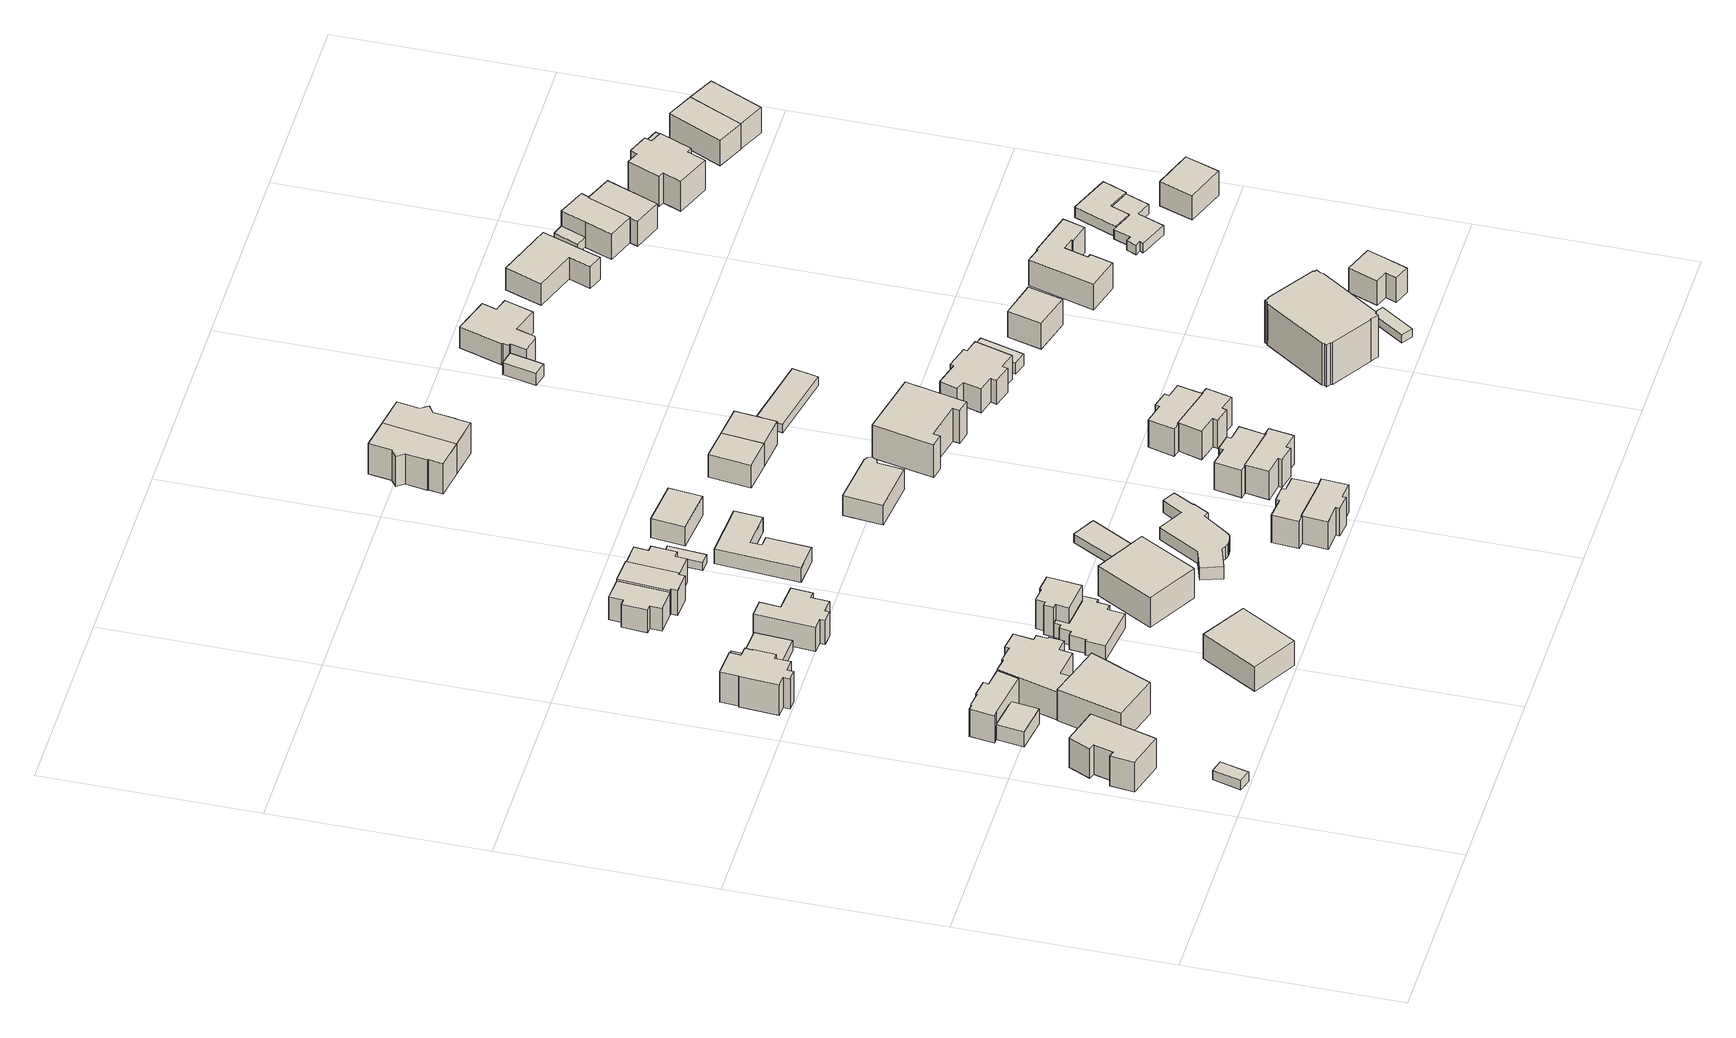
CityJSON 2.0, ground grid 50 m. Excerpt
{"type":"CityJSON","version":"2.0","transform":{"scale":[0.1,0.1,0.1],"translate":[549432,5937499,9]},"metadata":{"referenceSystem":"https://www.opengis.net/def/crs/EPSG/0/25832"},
"CityObjects":{
"building1":{"type":"Building","attributes":{"Gemeindeschluessel":"02200227","Geometrietyp2DReferenz":"3000","BezugspunktDach":"2000","function":"31001_2460","measuredHeight":2.62,"storeysAboveGround":1},"address":[{"country":"Germany","locality":"Hamburg","thoroughfareName":"Wedeler Landstraße","postcode":"22559"}],"geometry":[{"type":"Solid","lod":"1","boundaries":[[[[0,1,2,3]],[[4,5,6,7]],[[2,4,7,3]],[[1,5,4,2]],[[0,6,5,1]],[[3,7,6,0]]]]}]},
"building2":{"type":"Building","attributes":{"Gemeindeschluessel":"02200227","Geometrietyp2DReferenz":"3000","BezugspunktDach":"2000","function":"31001_1010","measuredHeight":10.34,"storeysAboveGround":2},"address":[{"country":"Germany","locality":"Hamburg","thoroughfareNumber":"22a","thoroughfareName":"Adebarweg","postcode":"22559"}],"geometry":[{"type":"Solid","lod":"1","boundaries":[[[[8,9,10,11,12,13,14,15]],[[16,17,18,19,20,21,22,23]],[[14,16,23,15]],[[13,17,16,14]],[[12,18,17,13]],[[11,19,18,12]],[[10,20,19,11]],[[9,21,20,10]],[[8,22,21,9]],[[15,23,22,8]]]]}]},
"building3":{"type":"Building","attributes":{"Gemeindeschluessel":"02200227","Geometrietyp2DReferenz":"3000","BezugspunktDach":"2000","function":"31001_1010","measuredHeight":5.28,"storeysAboveGround":1},"address":[{"country":"Germany","locality":"Hamburg","thoroughfareName":"Wedeler Landstraße","postcode":"22559"}],"geometry":[{"type":"Solid","lod":"1","boundaries":[[[[24,25,26,27]],[[28,29,30,31]],[[26,28,31,27]],[[25,29,28,26]],[[24,30,29,25]],[[27,31,30,24]]]]}]},
"building4":{"type":"Building","attributes":{"Gemeindeschluessel":"02200227","Geometrietyp2DReferenz":"3000","BezugspunktDach":"2000","function":"31001_1010","measuredHeight":7.57,"storeysAboveGround":1},"address":[{"country":"Germany","locality":"Hamburg","thoroughfareNumber":"109","thoroughfareName":"Wedeler Landstraße","postcode":"22559"}],"geometry":[{"type":"Solid","lod":"1","boundaries":[[[[32,33,34,35,36,37,38,39,40,41,42]],[[43,44,45,46,47,48,49,50,51,52,53]],[[41,43,53,42]],[[40,44,43,41]],[[39,45,44,40]],[[38,46,45,39]],[[37,47,46,38]],[[36,48,47,37]],[[35,49,48,36]],[[34,50,49,35]],[[33,51,50,34]],[[32,52,51,33]],[[42,53,52,32]]]]}]},
"building5":{"type":"Building","attributes":{"Gemeindeschluessel":"02200227","Geometrietyp2DReferenz":"3000","BezugspunktDach":"2000","function":"31001_2010","measuredHeight":8.73,"storeysAboveGround":1},"address":[{"country":"Germany","locality":"Hamburg","thoroughfareName":"Wedeler Landstraße","postcode":"22559"}],"geometry":[{"type":"Solid","lod":"1","boundaries":[[[[54,55,56,57,58]],[[59,60,61,62,63]],[[57,59,63,58]],[[56,60,59,57]],[[55,61,60,56]],[[54,62,61,55]],[[58,63,62,54]]]]}]},
"building6":{"type":"Building","attributes":{"Gemeindeschluessel":"02200227","Geometrietyp2DReferenz":"3000","BezugspunktDach":"2000","function":"31001_1010","measuredHeight":12.37,"storeysAboveGround":2},"address":[{"country":"Germany","locality":"Hamburg","thoroughfareNumber":"107","thoroughfareName":"Wedeler Landstraße","postcode":"22559"}],"geometry":[{"type":"Solid","lod":"1","boundaries":[[[[64,65,66,67,68,69,70,71,72,73,74,75,76,77,78,79]],[[80,81,82,83,84,85,86,87,88,89,90,91,92,93,94,95]],[[78,80,95,79]],[[77,81,80,78]],[[76,82,81,77]],[[75,83,82,76]],[[74,84,83,75]],[[73,85,84,74]],[[72,86,85,73]],[[71,87,86,72]],[[70,88,87,71]],[[69,89,88,70]],[[68,90,89,69]],[[67,91,90,68]],[[66,92,91,67]],[[65,93,92,66]],[[64,94,93,65]],[[79,95,94,64]]]]}]},
"building7":{"type":"Building","attributes":{"Gemeindeschluessel":"02200227","Geometrietyp2DReferenz":"3000","BezugspunktDach":"2000","function":"31001_1010","measuredHeight":11.4,"storeysAboveGround":2},"address":[{"country":"Germany","locality":"Hamburg","thoroughfareNumber":"108","thoroughfareName":"Wedeler Landstraße","postcode":"22559"}],"geometry":[{"type":"Solid","lod":"1","boundaries":[[[[96,97,98,99,100,101,102,103,104,105,106,107,108,109,110,111]],[[112,113,114,115,116,117,118,119,120,121,122,123,124,125,126,127]],[[110,112,127,111]],[[109,113,112,110]],[[108,114,113,109]],[[107,115,114,108]],[[106,116,115,107]],[[105,117,116,106]],[[104,118,117,105]],[[103,119,118,104]],[[102,120,119,103]],[[101,121,120,102]],[[100,122,121,101]],[[99,123,122,100]],[[98,124,123,99]],[[97,125,124,98]],[[96,126,125,97]],[[111,127,126,96]]]]}]},
"building8":{"type":"Building","attributes":{"Gemeindeschluessel":"02200227","Geometrietyp2DReferenz":"3000","BezugspunktDach":"2000","function":"31001_1010","measuredHeight":9.37,"storeysAboveGround":1},"address":[{"country":"Germany","locality":"Hamburg","thoroughfareNumber":"103a","thoroughfareName":"Wedeler Landstraße","postcode":"22559"}],"geometry":[{"type":"Solid","lod":"1","boundaries":[[[[128,129,130,131]],[[132,133,134,135]],[[130,132,135,131]],[[129,133,132,130]],[[128,134,133,129]],[[131,135,134,128]]]]}]},
"building9":{"type":"Building","attributes":{"Gemeindeschluessel":"02200227","Geometrietyp2DReferenz":"3000","BezugspunktDach":"2000","function":"31001_2460","measuredHeight":2.81,"storeysAboveGround":1},"address":[{"country":"Germany","locality":"Hamburg","thoroughfareName":"Wedeler Landstraße","postcode":"22559"}],"geometry":[{"type":"Solid","lod":"1","boundaries":[[[[136,137,138,139]],[[140,141,142,143]],[[138,140,143,139]],[[137,141,140,138]],[[136,142,141,137]],[[139,143,142,136]]]]}]},
"building10":{"type":"Building","attributes":{"Gemeindeschluessel":"02200227","Geometrietyp2DReferenz":"3000","BezugspunktDach":"2000","function":"31001_2460","measuredHeight":2.93,"storeysAboveGround":1},"address":[{"country":"Germany","locality":"Hamburg","thoroughfareName":"Wedeler Landstraße","postcode":"22559"}],"geometry":[{"type":"Solid","lod":"1","boundaries":[[[[144,145,146,147]],[[148,149,150,151]],[[146,148,151,147]],[[145,149,148,146]],[[144,150,149,145]],[[147,151,150,144]]]]}]},
"building11":{"type":"Building","attributes":{"Gemeindeschluessel":"02200227","Geometrietyp2DReferenz":"3000","BezugspunktDach":"2000","function":"31001_1010","measuredHeight":3.94,"storeysAboveGround":1},"address":[{"country":"Germany","locality":"Hamburg","thoroughfareName":"Wedeler Landstraße","postcode":"22559"}],"geometry":[{"type":"Solid","lod":"1","boundaries":[[[[152,153,154,155,156,157,158,159,160,161,162,163,164,165,166,167,168,169]],[[170,171,172,173,174,175,176,177,178,179,180,181,182,183,184,185,186,187]],[[168,170,187,169]],[[167,171,170,168]],[[166,172,171,167]],[[165,173,172,166]],[[164,174,173,165]],[[163,175,174,164]],[[162,176,175,163]],[[161,177,176,162]],[[160,178,177,161]],[[159,179,178,160]],[[158,180,179,159]],[[157,181,180,158]],[[156,182,181,157]],[[155,183,182,156]],[[154,184,183,155]],[[153,185,184,154]],[[152,186,185,153]],[[169,187,186,152]]]]}]},
"building12":{"type":"Building","attributes":{"Gemeindeschluessel":"02200227","Geometrietyp2DReferenz":"3000","BezugspunktDach":"2000","function":"31001_1010","measuredHeight":9.02,"storeysAboveGround":1},"address":[{"country":"Germany","locality":"Hamburg","thoroughfareNumber":"105","thoroughfareName":"Wedeler Landstraße","postcode":"22559"}],"geometry":[{"type":"Solid","lod":"1","boundaries":[[[[188,189,190,191,192,193,194,195,196,197]],[[198,199,200,201,202,203,204,205,206,207]],[[196,198,207,197]],[[195,199,198,196]],[[194,200,199,195]],[[193,201,200,194]],[[192,202,201,193]],[[191,203,202,192]],[[190,204,203,191]],[[189,205,204,190]],[[188,206,205,189]],[[197,207,206,188]]]]}]},
"building13":{"type":"Building","attributes":{"Gemeindeschluessel":"02200227","Geometrietyp2DReferenz":"3000","BezugspunktDach":"2000","function":"31001_1010","measuredHeight":9.34,"storeysAboveGround":2},"address":[{"country":"Germany","locality":"Hamburg","thoroughfareNumber":"106","thoroughfareName":"Wedeler Landstraße","postcode":"22559"}],"geometry":[{"type":"Solid","lod":"1","boundaries":[[[[208,209,210,211,212,213,214,215,216,217,218,219]],[[220,221,222,223,224,225,226,227,228,229,230,231]],[[218,220,231,219]],[[217,221,220,218]],[[216,222,221,217]],[[215,223,222,216]],[[214,224,223,215]],[[213,225,224,214]],[[212,226,225,213]],[[211,227,226,212]],[[210,228,227,211]],[[209,229,228,210]],[[208,230,229,209]],[[219,231,230,208]]]]}]},
"building14":{"type":"Building","attributes":{"Gemeindeschluessel":"02200227","Geometrietyp2DReferenz":"3000","BezugspunktDach":"2000","function":"31001_1010","measuredHeight":8.57,"storeysAboveGround":1},"address":[{"country":"Germany","locality":"Hamburg","thoroughfareNumber":"106c","thoroughfareName":"Wedeler Landstraße","postcode":"22559"}],"geometry":[{"type":"Solid","lod":"1","boundaries":[[[[232,233,234,235,236,237,238,239]],[[240,241,242,243,244,245,246,247]],[[238,240,247,239]],[[237,241,240,238]],[[236,242,241,237]],[[235,243,242,236]],[[234,244,243,235]],[[233,245,244,234]],[[232,246,245,233]],[[239,247,246,232]]]]}]},
"building15":{"type":"Building","attributes":{"Gemeindeschluessel":"02200227","Geometrietyp2DReferenz":"3000","BezugspunktDach":"2000","function":"31001_1010","measuredHeight":11.29,"storeysAboveGround":1},"address":[{"country":"Germany","locality":"Hamburg","thoroughfareNumber":"103","thoroughfareName":"Wedeler Landstraße","postcode":"22559"}],"geometry":[{"type":"Solid","lod":"1","boundaries":[[[[248,249,250,251]],[[252,253,254,255]],[[250,252,255,251]],[[249,253,252,250]],[[248,254,253,249]],[[251,255,254,248]]]]}]},
"building16":{"type":"Building","attributes":{"Gemeindeschluessel":"02200227","Geometrietyp2DReferenz":"3000","BezugspunktDach":"2000","function":"31001_1010","measuredHeight":8.36,"storeysAboveGround":1},"address":[{"country":"Germany","locality":"Hamburg","thoroughfareNumber":"106b","thoroughfareName":"Wedeler Landstraße","postcode":"22559"}],"geometry":[{"type":"Solid","lod":"1","boundaries":[[[[235,256,257,258,259,260,261,236]],[[262,263,264,265,266,267,268,269]],[[261,262,269,236]],[[260,263,262,261]],[[259,264,263,260]],[[258,265,264,259]],[[257,266,265,258]],[[256,267,266,257]],[[235,268,267,256]],[[236,269,268,235]]]]}]},
"building17":{"type":"Building","attributes":{"Gemeindeschluessel":"02200227","Geometrietyp2DReferenz":"3000","BezugspunktDach":"2000","function":"31001_1010","measuredHeight":8.72,"storeysAboveGround":1},"address":[{"country":"Germany","locality":"Hamburg","thoroughfareNumber":"106a","thoroughfareName":"Wedeler Landstraße","postcode":"22559"}],"geometry":[{"type":"Solid","lod":"1","boundaries":[[[[270,271,272,273,274,275,276,277]],[[278,279,280,281,282,283,284,285]],[[276,278,285,277]],[[275,279,278,276]],[[274,280,279,275]],[[273,281,280,274]],[[272,282,281,273]],[[271,283,282,272]],[[270,284,283,271]],[[277,285,284,270]]]]}]},
"building18":{"type":"Building","attributes":{"Gemeindeschluessel":"02200227","Geometrietyp2DReferenz":"3000","BezugspunktDach":"2000","function":"31001_1010","measuredHeight":2.24,"storeysAboveGround":1},"address":[{"country":"Germany","locality":"Hamburg","thoroughfareName":"Wedeler Landstraße","postcode":"22559"}],"geometry":[{"type":"Solid","lod":"1","boundaries":[[[[286,287,288,289]],[[290,291,292,293]],[[288,290,293,289]],[[287,291,290,288]],[[286,292,291,287]],[[289,293,292,286]]]]}]},
"building19":{"type":"Building","attributes":{"Gemeindeschluessel":"02200227","Geometrietyp2DReferenz":"3000","BezugspunktDach":"2000","function":"31001_2460","measuredHeight":2.43,"storeysAboveGround":1},"address":[{"country":"Germany","locality":"Hamburg","thoroughfareName":"Wedeler Landstraße","postcode":"22559"}],"geometry":[{"type":"Solid","lod":"1","boundaries":[[[[294,295,296,297]],[[298,299,300,301]],[[296,298,301,297]],[[295,299,298,296]],[[294,300,299,295]],[[297,301,300,294]]]]}]},
"building20":{"type":"Building","attributes":{"Gemeindeschluessel":"02200227","Geometrietyp2DReferenz":"3000","BezugspunktDach":"2000","function":"31001_1100","measuredHeight":3.73,"storeysAboveGround":1},"address":[{"country":"Germany","locality":"Hamburg","thoroughfareNumber":"101","thoroughfareName":"Wedeler Landstraße","postcode":"22559"}],"geometry":[{"type":"Solid","lod":"1","boundaries":[[[[302,303,304,305,306,307,308,309,310,311,312,313,314,315,316,317,318,319]],[[320,321,322,323,324,325,326,327,328,329,330,331,332,333,334,335,336,337]],[[318,320,337,319]],[[317,321,320,318]],[[316,322,321,317]],[[315,323,322,316]],[[314,324,323,315]],[[313,325,324,314]],[[312,326,325,313]],[[311,327,326,312]],[[310,328,327,311]],[[309,329,328,310]],[[308,330,329,309]],[[307,331,330,308]],[[306,332,331,307]],[[305,333,332,306]],[[304,334,333,305]],[[303,335,334,304]],[[302,336,335,303]],[[319,337,336,302]]]]}]},
"building21":{"type":"Building","attributes":{"Gemeindeschluessel":"02200227","Geometrietyp2DReferenz":"3000","BezugspunktDach":"2000","function":"31001_1010","measuredHeight":4.72,"storeysAboveGround":1},"address":[{"country":"Germany","locality":"Hamburg","thoroughfareNumber":"104","thoroughfareName":"Wedeler Landstraße","postcode":"22559"}],"geometry":[{"type":"Solid","lod":"1","boundaries":[[[[338,339,340,341,342,343,344,345]],[[346,347,348,349,350,351,352,353]],[[344,346,353,345]],[[343,347,346,344]],[[342,348,347,343]],[[341,349,348,342]],[[340,350,349,341]],[[339,351,350,340]],[[338,352,351,339]],[[345,353,352,338]]]]}]},
"building22":{"type":"Building","attributes":{"Gemeindeschluessel":"02200227","Geometrietyp2DReferenz":"3000","BezugspunktDach":"2000","function":"31001_1010","measuredHeight":10.32,"storeysAboveGround":1},"address":[{"country":"Germany","locality":"Hamburg","thoroughfareNumber":"10","thoroughfareName":"Adebarweg","postcode":"22559"}],"geometry":[{"type":"Solid","lod":"1","boundaries":[[[[354,355,356,357,358,359,360,361,362,363,364]],[[365,366,367,368,369,370,371,372,373,374,375]],[[363,365,375,364]],[[362,366,365,363]],[[361,367,366,362]],[[360,368,367,361]],[[359,369,368,360]],[[358,370,369,359]],[[357,371,370,358]],[[356,372,371,357]],[[355,373,372,356]],[[354,374,373,355]],[[364,375,374,354]]]]}]},
"building23":{"type":"Building","attributes":{"Gemeindeschluessel":"02200227","Geometrietyp2DReferenz":"3000","BezugspunktDach":"2000","function":"31001_1010","measuredHeight":10.26,"storeysAboveGround":1},"address":[{"country":"Germany","locality":"Hamburg","thoroughfareNumber":"8","thoroughfareName":"Adebarweg","postcode":"22559"}],"geometry":[{"type":"Solid","lod":"1","boundaries":[[[[357,356,355,354,376,377,378,379,380,381,382]],[[383,384,385,386,387,388,389,390,391,392,393]],[[381,383,393,382]],[[380,384,383,381]],[[379,385,384,380]],[[378,386,385,379]],[[377,387,386,378]],[[376,388,387,377]],[[354,389,388,376]],[[355,390,389,354]],[[356,391,390,355]],[[357,392,391,356]],[[382,393,392,357]]]]}]},
"building24":{"type":"Building","attributes":{"Gemeindeschluessel":"02200227","Geometrietyp2DReferenz":"3000","BezugspunktDach":"2000","function":"31001_1010","measuredHeight":7.33,"storeysAboveGround":1},"address":[{"country":"Germany","locality":"Hamburg","thoroughfareNumber":"104b","thoroughfareName":"Wedeler Landstraße","postcode":"22559"}],"geometry":[{"type":"Solid","lod":"1","boundaries":[[[[394,395,396,397]],[[398,399,400,401]],[[396,398,401,397]],[[395,399,398,396]],[[394,400,399,395]],[[397,401,400,394]]]]}]},
"building25":{"type":"Building","attributes":{"Gemeindeschluessel":"02200227","Geometrietyp2DReferenz":"3000","BezugspunktDach":"2000","function":"31001_1010","measuredHeight":7.56,"storeysAboveGround":1},"address":[{"country":"Germany","locality":"Hamburg","thoroughfareNumber":"102a","thoroughfareName":"Wedeler Landstraße","postcode":"22559"}],"geometry":[{"type":"Solid","lod":"1","boundaries":[[[[402,403,404,405,406,407,408,409]],[[410,411,412,413,414,415,416,417]],[[408,410,417,409]],[[407,411,410,408]],[[406,412,411,407]],[[405,413,412,406]],[[404,414,413,405]],[[403,415,414,404]],[[402,416,415,403]],[[409,417,416,402]]]]}]},
"building26":{"type":"Building","attributes":{"Gemeindeschluessel":"02200227","Geometrietyp2DReferenz":"3000","BezugspunktDach":"2000","function":"31001_1010","measuredHeight":10.21,"storeysAboveGround":1},"address":[{"country":"Germany","locality":"Hamburg","thoroughfareNumber":"6","thoroughfareName":"Adebarweg","postcode":"22559"}],"geometry":[{"type":"Solid","lod":"1","boundaries":[[[[418,419,420,421,422,423,424,425,426,427,428]],[[429,430,431,432,433,434,435,436,437,438,439]],[[427,429,439,428]],[[426,430,429,427]],[[425,431,430,426]],[[424,432,431,425]],[[423,433,432,424]],[[422,434,433,423]],[[421,435,434,422]],[[420,436,435,421]],[[419,437,436,420]],[[418,438,437,419]],[[428,439,438,418]]]]}]},
"building27":{"type":"Building","attributes":{"Gemeindeschluessel":"02200227","Geometrietyp2DReferenz":"3000","BezugspunktDach":"2000","function":"31001_1010","measuredHeight":10.32,"storeysAboveGround":1},"address":[{"country":"Germany","locality":"Hamburg","thoroughfareNumber":"4","thoroughfareName":"Adebarweg","postcode":"22559"}],"geometry":[{"type":"Solid","lod":"1","boundaries":[[[[440,441,442,443,444,445,421,420,419,418,446]],[[447,448,449,450,451,452,453,454,455,456,457]],[[418,447,457,446]],[[419,448,447,418]],[[420,449,448,419]],[[421,450,449,420]],[[445,451,450,421]],[[444,452,451,445]],[[443,453,452,444]],[[442,454,453,443]],[[441,455,454,442]],[[440,456,455,441]],[[446,457,456,440]]]]}]},
"building28":{"type":"Building","attributes":{"Gemeindeschluessel":"02200227","Geometrietyp2DReferenz":"3000","BezugspunktDach":"2000","function":"31001_1010","measuredHeight":8.22,"storeysAboveGround":1},"address":[{"country":"Germany","locality":"Hamburg","thoroughfareNumber":"102b","thoroughfareName":"Wedeler Landstraße","postcode":"22559"}],"geometry":[{"type":"Solid","lod":"1","boundaries":[[[[458,459,460,461]],[[462,463,464,465]],[[460,462,465,461]],[[459,463,462,460]],[[458,464,463,459]],[[461,465,464,458]]]]}]},
"building29":{"type":"Building","attributes":{"Gemeindeschluessel":"02200227","Geometrietyp2DReferenz":"3000","BezugspunktDach":"2000","function":"31001_1010","measuredHeight":11.15,"storeysAboveGround":1},"address":[{"country":"Germany","locality":"Hamburg","thoroughfareNumber":"37b","thoroughfareName":"Rheingoldweg","postcode":"22559"}],"geometry":[{"type":"Solid","lod":"1","boundaries":[[[[466,467,468,469,470,471,472,473,474]],[[475,476,477,478,479,480,481,482,483]],[[473,475,483,474]],[[472,476,475,473]],[[471,477,476,472]],[[470,478,477,471]],[[469,479,478,470]],[[468,480,479,469]],[[467,481,480,468]],[[466,482,481,467]],[[474,483,482,466]]]]}]},
"building30":{"type":"Building","attributes":{"Gemeindeschluessel":"02200227","Geometrietyp2DReferenz":"3000","BezugspunktDach":"2000","function":"31001_1010","measuredHeight":8.49,"storeysAboveGround":1},"address":[{"country":"Germany","locality":"Hamburg","thoroughfareNumber":"102c","thoroughfareName":"Wedeler Landstraße","postcode":"22559"}],"geometry":[{"type":"Solid","lod":"1","boundaries":[[[[484,485,486,487]],[[488,489,463,462]],[[486,488,462,487]],[[485,489,488,486]],[[484,463,489,485]],[[487,462,463,484]]]]}]},
"building31":{"type":"Building","attributes":{"Gemeindeschluessel":"02200227","Geometrietyp2DReferenz":"3000","BezugspunktDach":"2000","function":"31001_1010","measuredHeight":12.37,"storeysAboveGround":2},"address":[{"country":"Germany","locality":"Hamburg","thoroughfareNumber":"100","thoroughfareName":"Wedeler Landstraße","postcode":"22559"}],"geometry":[{"type":"Solid","lod":"1","boundaries":[[[[490,491,492,493,494,495,496,497]],[[498,499,500,501,502,503,504,505]],[[496,498,505,497]],[[495,499,498,496]],[[494,500,499,495]],[[493,501,500,494]],[[492,502,501,493]],[[491,503,502,492]],[[490,504,503,491]],[[497,505,504,490]]]]}]},
"building32":{"type":"Building","attributes":{"Gemeindeschluessel":"02200227","Geometrietyp2DReferenz":"3000","BezugspunktDach":"2000","function":"31001_1010","measuredHeight":10.5,"storeysAboveGround":1},"address":[{"country":"Germany","locality":"Hamburg","thoroughfareNumber":"2","thoroughfareName":"Adebarweg","postcode":"22559"}],"geometry":[{"type":"Solid","lod":"1","boundaries":[[[[506,507,508,509,510,511,512,513,514,515,516]],[[517,518,519,520,521,522,523,524,525,526,527]],[[515,517,527,516]],[[514,518,517,515]],[[513,519,518,514]],[[512,520,519,513]],[[511,521,520,512]],[[510,522,521,511]],[[509,523,522,510]],[[508,524,523,509]],[[507,525,524,508]],[[506,526,525,507]],[[516,527,526,506]]]]}]},
"building33":{"type":"Building","attributes":{"Gemeindeschluessel":"02200227","Geometrietyp2DReferenz":"3000","BezugspunktDach":"2000","function":"31001_1010","measuredHeight":10.19,"storeysAboveGround":1},"address":[{"country":"Germany","locality":"Hamburg","thoroughfareNumber":"99","thoroughfareName":"Wedeler Landstraße","postcode":"22559"}],"geometry":[{"type":"Solid","lod":"1","boundaries":[[[[514,513,512,511,528,529,530,531,532,533,534]],[[535,536,537,538,539,540,541,542,543,544,545]],[[533,535,545,534]],[[532,536,535,533]],[[531,537,536,532]],[[530,538,537,531]],[[529,539,538,530]],[[528,540,539,529]],[[511,541,540,528]],[[512,542,541,511]],[[513,543,542,512]],[[514,544,543,513]],[[534,545,544,514]]]]}]},
"building34":{"type":"Building","attributes":{"Gemeindeschluessel":"02200227","Geometrietyp2DReferenz":"3000","BezugspunktDach":"2000","function":"31001_1010","measuredHeight":11.4,"storeysAboveGround":1},"address":[{"country":"Germany","locality":"Hamburg","thoroughfareNumber":"37a","thoroughfareName":"Rheingoldweg","postcode":"22559"}],"geometry":[{"type":"Solid","lod":"1","boundaries":[[[[468,546,547,548,549,550,551,552,469]],[[553,554,555,556,557,558,559,480,479]],[[552,553,479,469]],[[551,554,553,552]],[[550,555,554,551]],[[549,556,555,550]],[[548,557,556,549]],[[547,558,557,548]],[[546,559,558,547]],[[468,480,559,546]],[[469,479,480,468]]]]}]},
"building35":{"type":"Building","attributes":{"Gemeindeschluessel":"02200227","Geometrietyp2DReferenz":"3000","BezugspunktDach":"2000","function":"31001_2460","measuredHeight":2.7,"storeysAboveGround":1},"address":[{"country":"Germany","locality":"Hamburg","thoroughfareName":"Wedeler Landstraße","postcode":"22559"}],"geometry":[{"type":"Solid","lod":"1","boundaries":[[[[560,561,562,563]],[[564,565,566,567]],[[562,564,567,563]],[[561,565,564,562]],[[560,566,565,561]],[[563,567,566,560]]]]}]},
"building36":{"type":"Building","attributes":{"Gemeindeschluessel":"02200227","Geometrietyp2DReferenz":"3000","BezugspunktDach":"2000","function":"31001_1010","measuredHeight":9.45,"storeysAboveGround":1},"address":[{"country":"Germany","locality":"Hamburg","thoroughfareNumber":"98","thoroughfareName":"Wedeler Landstraße","postcode":"22559"}],"geometry":[{"type":"Solid","lod":"1","boundaries":[[[[568,569,570,571,572,573,574,575,576,577,578,579,580,581]],[[582,583,584,585,586,587,588,589,590,591,592,593,594,595]],[[580,582,595,581]],[[579,583,582,580]],[[578,584,583,579]],[[577,585,584,578]],[[576,586,585,577]],[[575,587,586,576]],[[574,588,587,575]],[[573,589,588,574]],[[572,590,589,573]],[[571,591,590,572]],[[570,592,591,571]],[[569,593,592,570]],[[568,594,593,569]],[[581,595,594,568]]]]}]},
"building37":{"type":"Building","attributes":{"Gemeindeschluessel":"02200227","Geometrietyp2DReferenz":"3000","BezugspunktDach":"2000","function":"31001_2460","measuredHeight":3.55,"storeysAboveGround":1},"address":[{"country":"Germany","locality":"Hamburg","thoroughfareName":"Wedeler Landstraße","postcode":"22559"}],"geometry":[{"type":"Solid","lod":"1","boundaries":[[[[596,597,598,599]],[[600,601,602,603]],[[598,600,603,599]],[[597,601,600,598]],[[596,602,601,597]],[[599,603,602,596]]]]}]},
"building38":{"type":"Building","attributes":{"Gemeindeschluessel":"02200227","Geometrietyp2DReferenz":"3000","BezugspunktDach":"2000","function":"31001_2460","measuredHeight":4.03,"storeysAboveGround":1},"address":[{"country":"Germany","locality":"Hamburg","thoroughfareName":"Rheingoldweg","postcode":"22559"}],"geometry":[{"type":"Solid","lod":"1","boundaries":[[[[604,605,606,607]],[[608,609,610,611]],[[606,608,611,607]],[[605,609,608,606]],[[604,610,609,605]],[[607,611,610,604]]]]}]},
"building39":{"type":"Building","attributes":{"Gemeindeschluessel":"02200227","Geometrietyp2DReferenz":"3000","BezugspunktDach":"2000","function":"31001_1120","measuredHeight":14.14,"storeysAboveGround":3},"address":[{"country":"Germany","locality":"Hamburg","thoroughfareNumber":"93","thoroughfareName":"Wedeler Landstraße","postcode":"22559"}],"geometry":[{"type":"Solid","lod":"1","boundaries":[[[[612,613,614,615,616,617,618,619,620,621,622,623,624,625,626,627,628,629,630,631]],[[632,633,634,635,636,637,638,639,640,641,642,643,644,645,646,647,648,649,650,651]],[[630,632,651,631]],[[629,633,632,630]],[[628,634,633,629]],[[627,635,634,628]],[[626,636,635,627]],[[625,637,636,626]],[[624,638,637,625]],[[623,639,638,624]],[[622,640,639,623]],[[621,641,640,622]],[[620,642,641,621]],[[619,643,642,620]],[[618,644,643,619]],[[617,645,644,618]],[[616,646,645,617]],[[615,647,646,616]],[[614,648,647,615]],[[613,649,648,614]],[[612,650,649,613]],[[631,651,650,612]]]]}]},
"building40":{"type":"Building","attributes":{"Gemeindeschluessel":"02200227","Geometrietyp2DReferenz":"3000","BezugspunktDach":"2000","function":"31001_2460","measuredHeight":2.17,"storeysAboveGround":1},"address":[{"country":"Germany","locality":"Hamburg","thoroughfareName":"Wedeler Landstraße","postcode":"22559"}],"geometry":[{"type":"Solid","lod":"1","boundaries":[[[[652,653,654,655]],[[656,657,658,659]],[[654,656,659,655]],[[653,657,656,654]],[[652,658,657,653]],[[655,659,658,652]]]]}]},
"building41":{"type":"Building","attributes":{"Gemeindeschluessel":"02200227","Geometrietyp2DReferenz":"3000","BezugspunktDach":"2000","function":"31001_1010","measuredHeight":9.13,"storeysAboveGround":1},"address":[{"country":"Germany","locality":"Hamburg","thoroughfareNumber":"96","thoroughfareName":"Wedeler Landstraße","postcode":"22559"}],"geometry":[{"type":"Solid","lod":"1","boundaries":[[[[660,661,662,663]],[[664,665,666,667]],[[662,664,667,663]],[[661,665,664,662]],[[660,666,665,661]],[[663,667,666,660]]]]}]},
"building42":{"type":"Building","attributes":{"Gemeindeschluessel":"02200227","Geometrietyp2DReferenz":"3000","BezugspunktDach":"2000","function":"31001_1010","measuredHeight":9.16,"storeysAboveGround":1},"address":[{"country":"Germany","locality":"Hamburg","thoroughfareNumber":"33","thoroughfareName":"Rheingoldweg","postcode":"22559"}],"geometry":[{"type":"Solid","lod":"1","boundaries":[[[[668,669,670,671,672,673,674,675,676,677,678,679,680]],[[681,682,683,684,685,686,687,688,689,690,691,692,693]],[[679,681,693,680]],[[678,682,681,679]],[[677,683,682,678]],[[676,684,683,677]],[[675,685,684,676]],[[674,686,685,675]],[[673,687,686,674]],[[672,688,687,673]],[[671,689,688,672]],[[670,690,689,671]],[[669,691,690,670]],[[668,692,691,669]],[[680,693,692,668]]]]}]},
"building43":{"type":"Building","attributes":{"Gemeindeschluessel":"02200227","Geometrietyp2DReferenz":"3000","BezugspunktDach":"2000","function":"31001_1010","measuredHeight":9.88,"storeysAboveGround":1},"address":[{"country":"Germany","locality":"Hamburg","thoroughfareNumber":"91","thoroughfareName":"Wedeler Landstraße","postcode":"22559"}],"geometry":[{"type":"Solid","lod":"1","boundaries":[[[[694,695,696,697,698,699]],[[700,701,702,703,704,705]],[[698,700,705,699]],[[697,701,700,698]],[[696,702,701,697]],[[695,703,702,696]],[[694,704,703,695]],[[699,705,704,694]]]]}]},
"building44":{"type":"Building","attributes":{"Gemeindeschluessel":"02200227","Geometrietyp2DReferenz":"3000","BezugspunktDach":"2000","function":"31001_1010","measuredHeight":7.04,"storeysAboveGround":1},"address":[{"country":"Germany","locality":"Hamburg","thoroughfareNumber":"94","thoroughfareName":"Wedeler Landstraße","postcode":"22559"}],"geometry":[{"type":"Solid","lod":"1","boundaries":[[[[706,707,708,709,710,711,712,713,714,715,716,717]],[[718,719,720,721,722,723,724,725,726,727,728,729]],[[716,718,729,717]],[[715,719,718,716]],[[714,720,719,715]],[[713,721,720,714]],[[712,722,721,713]],[[711,723,722,712]],[[710,724,723,711]],[[709,725,724,710]],[[708,726,725,709]],[[707,727,726,708]],[[706,728,727,707]],[[717,729,728,706]]]]}]},
"building45":{"type":"Building","attributes":{"Gemeindeschluessel":"02200227","Geometrietyp2DReferenz":"3000","BezugspunktDach":"2000","function":"31001_1010","measuredHeight":8.88,"storeysAboveGround":1},"address":[{"country":"Germany","locality":"Hamburg","thoroughfareNumber":"31","thoroughfareName":"Rheingoldweg","postcode":"22559"}],"geometry":[{"type":"Solid","lod":"1","boundaries":[[[[730,731,732,733,734,735]],[[736,737,738,739,740,741]],[[734,736,741,735]],[[733,737,736,734]],[[732,738,737,733]],[[731,739,738,732]],[[730,740,739,731]],[[735,741,740,730]]]]}]},
"building46":{"type":"Building","attributes":{"Gemeindeschluessel":"02200227","Geometrietyp2DReferenz":"3000","BezugspunktDach":"2000","function":"31001_2460","measuredHeight":2.66,"storeysAboveGround":1},"address":[{"country":"Germany","locality":"Hamburg","thoroughfareName":"Rheingoldweg","postcode":"22559"}],"geometry":[{"type":"Solid","lod":"1","boundaries":[[[[742,743,744,745]],[[746,747,748,749]],[[744,746,749,745]],[[743,747,746,744]],[[742,748,747,743]],[[745,749,748,742]]]]}]},
"building47":{"type":"Building","attributes":{"Gemeindeschluessel":"02200227","Geometrietyp2DReferenz":"3000","BezugspunktDach":"2000","function":"31001_1010","measuredHeight":3.64,"storeysAboveGround":1},"address":[{"country":"Germany","locality":"Hamburg","thoroughfareNumber":"92","thoroughfareName":"Wedeler Landstraße","postcode":"22559"}],"geometry":[{"type":"Solid","lod":"1","boundaries":[[[[750,751,752,753,754,755,756,757,758,759,760,761,762]],[[763,764,765,766,767,768,769,770,771,772,773,774,775]],[[761,763,775,762]],[[760,764,763,761]],[[759,765,764,760]],[[758,766,765,759]],[[757,767,766,758]],[[756,768,767,757]],[[755,769,768,756]],[[754,770,769,755]],[[753,771,770,754]],[[752,772,771,753]],[[751,773,772,752]],[[750,774,773,751]],[[762,775,774,750]]]]}]},
"building48":{"type":"Building","attributes":{"Gemeindeschluessel":"02200227","Geometrietyp2DReferenz":"3000","BezugspunktDach":"2000","function":"31001_1010","measuredHeight":9.36,"storeysAboveGround":1},"address":[{"country":"Germany","locality":"Hamburg","thoroughfareNumber":"29a","thoroughfareName":"Rheingoldweg","postcode":"22559"}],"geometry":[{"type":"Solid","lod":"1","boundaries":[[[[776,777,778,779,780,781,782,783]],[[784,785,786,787,788,789,790,791]],[[782,784,791,783]],[[781,785,784,782]],[[780,786,785,781]],[[779,787,786,780]],[[778,788,787,779]],[[777,789,788,778]],[[776,790,789,777]],[[783,791,790,776]]]]}]},
"building49":{"type":"Building","attributes":{"Gemeindeschluessel":"02200227","Geometrietyp2DReferenz":"3000","BezugspunktDach":"2000","function":"31001_1010","measuredHeight":3.75,"storeysAboveGround":1},"address":[{"country":"Germany","locality":"Hamburg","thoroughfareName":"Wedeler Landstraße","postcode":"22559"}],"geometry":[{"type":"Solid","lod":"1","boundaries":[[[[792,793,794,795,796,797]],[[798,799,800,801,802,803]],[[796,798,803,797]],[[795,799,798,796]],[[794,800,799,795]],[[793,801,800,794]],[[792,802,801,793]],[[797,803,802,792]]]]}]},
"building50":{"type":"Building","attributes":{"Gemeindeschluessel":"02200227","Geometrietyp2DReferenz":"3000","BezugspunktDach":"2000","function":"31001_1010","measuredHeight":9.27,"storeysAboveGround":1},"address":[{"country":"Germany","locality":"Hamburg","thoroughfareNumber":"29","thoroughfareName":"Rheingoldweg","postcode":"22559"}],"geometry":[{"type":"Solid","lod":"1","boundaries":[[[[804,805,806,807,808,809,810]],[[784,811,812,813,787,786,785]],[[809,784,785,810]],[[808,811,784,809]],[[807,812,811,808]],[[806,813,812,807]],[[805,787,813,806]],[[804,786,787,805]],[[810,785,786,804]]]]}]},
"building51":{"type":"Building","attributes":{"Gemeindeschluessel":"02200227","Geometrietyp2DReferenz":"3000","BezugspunktDach":"2000","function":"31001_1010","measuredHeight":9.12,"storeysAboveGround":1},"address":[{"country":"Germany","locality":"Hamburg","thoroughfareNumber":"90","thoroughfareName":"Wedeler Landstraße","postcode":"22559"}],"geometry":[{"type":"Solid","lod":"1","boundaries":[[[[814,815,816,817]],[[818,819,820,821]],[[816,818,821,817]],[[815,819,818,816]],[[814,820,819,815]],[[817,821,820,814]]]]}]},
"building52":{"type":"Building","attributes":{"Gemeindeschluessel":"02200227","Geometrietyp2DReferenz":"3000","BezugspunktDach":"2000","function":"31001_1010","measuredHeight":9.75,"storeysAboveGround":1},"address":[{"country":"Germany","locality":"Hamburg","thoroughfareNumber":"27","thoroughfareName":"Rheingoldweg","postcode":"22559"}],"geometry":[{"type":"Solid","lod":"1","boundaries":[[[[822,823,824,825,826,827,828,829,830,831,832,833,834]],[[835,836,837,838,839,840,841,842,843,844,845,846,847]],[[833,835,847,834]],[[832,836,835,833]],[[831,837,836,832]],[[830,838,837,831]],[[829,839,838,830]],[[828,840,839,829]],[[827,841,840,828]],[[826,842,841,827]],[[825,843,842,826]],[[824,844,843,825]],[[823,845,844,824]],[[822,846,845,823]],[[834,847,846,822]]]]}]},
"building53":{"type":"Building","attributes":{"Gemeindeschluessel":"02200227","Geometrietyp2DReferenz":"3000","BezugspunktDach":"2000","function":"31001_2460","measuredHeight":3.78,"storeysAboveGround":1},"address":[{"country":"Germany","locality":"Hamburg","thoroughfareName":"Rheingoldweg","postcode":"22559"}],"geometry":[{"type":"Solid","lod":"1","boundaries":[[[[829,848,849,850,851,830]],[[852,853,854,855,856,857]],[[851,852,857,830]],[[850,853,852,851]],[[849,854,853,850]],[[848,855,854,849]],[[829,856,855,848]],[[830,857,856,829]]]]}]},
"building54":{"type":"Building","attributes":{"Gemeindeschluessel":"02200227","Geometrietyp2DReferenz":"3000","BezugspunktDach":"2000","function":"31001_1010","measuredHeight":10.13,"storeysAboveGround":1},"address":[{"country":"Germany","locality":"Hamburg","thoroughfareNumber":"25a","thoroughfareName":"Rheingoldweg","postcode":"22559"}],"geometry":[{"type":"Solid","lod":"1","boundaries":[[[[858,859,860,861]],[[862,863,864,865]],[[860,862,865,861]],[[859,863,862,860]],[[858,864,863,859]],[[861,865,864,858]]]]}]},
"building55":{"type":"Building","attributes":{"Gemeindeschluessel":"02200227","Geometrietyp2DReferenz":"3000","BezugspunktDach":"2000","function":"31001_1010","measuredHeight":10.04,"storeysAboveGround":1},"address":[{"country":"Germany","locality":"Hamburg","thoroughfareNumber":"25","thoroughfareName":"Rheingoldweg","postcode":"22559"}],"geometry":[{"type":"Solid","lod":"1","boundaries":[[[[866,867,868,869]],[[870,871,863,862]],[[868,870,862,869]],[[867,871,870,868]],[[866,863,871,867]],[[869,862,863,866]]]]}]}
},
"vertices":[
[85,76,27],[116,68,27],[98,1,27],[67,10,27],[98,1,53],[116,68,53],[85,76,53],[67,10,53],
[138,356,25],[94,202,25],[7,227,25],[14,283,25],[29,279,25],[42,325,25],[27,330,25],[51,381,25],[27,330,107],[42,325,107],[29,279,107],[14,283,107],[7,227,107],[94,202,107],[138,356,107],[51,381,107],
[96,552,29],[177,540,29],[168,477,29],[87,489,29],[168,477,71],[177,540,71],[96,552,71],[87,489,71],
[229,584,28],[215,534,28],[96,552,28],[85,553,28],[93,610,28],[106,608,28],[107,611,28],[143,606,28],[144,609,28],[185,603,28],[182,591,28],[185,603,104],[144,609,104],[143,606,104],[107,611,104],[106,608,104],[93,610,104],[85,553,104],[96,552,104],[215,534,104],[229,584,104],[182,591,104],
[190,443,27],[247,425,27],[323,402,27],[260,258,27],[147,292,27],[260,258,114],[323,402,114],[247,425,114],[190,443,114],[147,292,114],
[320,442,29],[250,452,29],[247,425,29],[190,443,29],[229,584,29],[262,579,29],[262,583,29],[303,577,29],[305,587,29],[350,580,29],[343,534,29],[357,532,29],[355,505,29],[359,505,29],[355,470,29],[325,473,29],[355,470,107],[359,505,107],[355,505,107],[357,532,107],[343,534,107],[350,580,107],[305,587,107],[303,577,107],[262,583,107],[262,579,107],[229,584,107],[190,443,107],[247,425,107],[250,452,107],[320,442,107],[325,473,107],
[137,1010,31],[108,1012,31],[107,997,31],[82,999,31],[83,1014,31],[56,1016,31],[62,1106,31],[64,1106,31],[67,1149,31],[133,1145,31],[131,1118,31],[155,1117,31],[153,1099,31],[156,1099,31],[152,1047,31],[139,1047,31],[152,1047,115],[156,1099,115],[153,1099,115],[155,1117,115],[131,1118,115],[133,1145,115],[67,1149,115],[64,1106,115],[62,1106,115],[56,1016,115],[83,1014,115],[82,999,115],[107,997,115],[108,1012,115],[137,1010,115],[139,1047,115],
[564,132,29],[487,1,29],[384,61,29],[461,193,29],[384,61,97],[487,1,97],[564,132,97],[461,193,97],
[176,1161,29],[205,1159,29],[201,1096,29],[172,1098,29],[201,1096,57],[205,1159,57],[176,1161,57],[172,1098,57],
[207,1131,29],[274,1127,29],[269,1041,29],[201,1045,29],[269,1041,58],[274,1127,58],[207,1131,58],[201,1045,58],
[409,438,30],[415,437,30],[419,476,30],[432,474,30],[436,502,30],[447,501,30],[449,517,30],[460,515,30],[457,485,30],[534,476,30],[535,487,30],[551,485,30],[547,445,30],[538,446,30],[535,417,30],[521,419,30],[516,378,30],[404,392,30],[516,378,69],[521,419,69],[535,417,69],[538,446,69],[547,445,69],[551,485,69],[535,487,69],[534,476,69],[457,485,69],[460,515,69],[449,517,69],[447,501,69],[436,502,69],[432,474,69],[419,476,69],[415,437,69],[409,438,69],[404,392,69],
[457,485,31],[460,515,31],[449,517,31],[452,540,31],[463,539,31],[466,561,31],[501,557,31],[502,561,31],[543,556,31],[534,476,31],[543,556,112],[502,561,112],[501,557,112],[466,561,112],[463,539,112],[452,540,112],[449,517,112],[460,515,112],[457,485,112],[534,476,112],
[338,989,29],[337,978,29],[307,980,29],[308,992,29],[280,994,29],[290,1133,29],[331,1130,29],[327,1082,29],[392,1077,29],[388,1027,29],[373,1028,29],[370,986,29],[373,1028,95],[388,1027,95],[392,1077,95],[327,1082,95],[331,1130,95],[290,1133,95],[280,994,95],[308,992,95],[307,980,95],[337,978,95],[338,989,95],[370,986,95],
[250,1411,33],[265,1410,33],[267,1443,33],[322,1439,33],[314,1320,33],[259,1324,33],[261,1351,33],[246,1352,33],[261,1351,96],[259,1324,96],[314,1320,96],[322,1439,96],[267,1443,96],[265,1410,96],[250,1411,96],[246,1352,96],
[720,394,31],[646,261,31],[529,327,31],[603,459,31],[529,327,113],[646,261,113],[720,394,113],[603,459,113],
[382,1435,33],[374,1316,33],[369,1316,33],[368,1301,33],[317,1305,33],[318,1320,33],[318,1320,102],[317,1305,102],[368,1301,102],[369,1316,102],[374,1316,102],[382,1435,102],[322,1439,102],[314,1320,102],
[382,1435,32],[437,1432,32],[434,1398,32],[449,1397,32],[445,1338,32],[430,1339,32],[428,1312,32],[374,1316,32],[428,1312,97],[430,1339,97],[445,1338,97],[449,1397,97],[434,1398,97],[437,1432,97],[382,1435,97],[374,1316,97],
[511,1377,28],[504,1289,28],[478,1291,28],[484,1379,28],[478,1291,51],[504,1289,51],[511,1377,51],[484,1379,51],
[757,552,32],[809,523,32],[749,415,32],[698,443,32],[749,415,56],[809,523,56],[757,552,56],[698,443,56],
[905,328,30],[884,291,30],[874,297,30],[830,235,30],[823,228,30],[814,226,30],[805,225,30],[795,226,30],[786,229,30],[778,234,30],[723,216,30],[707,264,30],[758,282,30],[814,379,30],[873,346,30],[901,394,30],[930,377,30],[903,329,30],[930,377,64],[901,394,64],[873,346,64],[814,379,64],[758,282,64],[707,264,64],[723,216,64],[778,234,64],[786,229,64],[795,226,64],[805,225,64],[814,226,64],[823,228,64],[830,235,64],[874,297,64],[884,291,64],[905,328,64],[903,329,64],
[546,1205,28],[545,1179,28],[570,1177,28],[562,1075,28],[492,1080,28],[506,1273,28],[637,1264,28],[632,1199,28],[637,1264,68],[506,1273,68],[492,1080,68],[562,1075,68],[570,1177,68],[545,1179,68],[546,1205,68],[632,1199,68],
[874,83,32],[874,85,32],[984,74,32],[985,75,32],[1001,74,32],[996,13,32],[955,16,32],[955,8,32],[917,12,32],[918,21,32],[868,25,32],[918,21,109],[917,12,109],[955,8,109],[955,16,109],[996,13,109],[1001,74,109],[985,75,109],[984,74,109],[874,85,109],[874,83,109],[868,25,109],
[856,85,32],[861,147,32],[912,142,32],[913,151,32],[951,148,32],[950,139,32],[988,135,32],[950,139,108],[951,148,108],[913,151,108],[912,142,108],[861,147,108],[856,85,108],[874,83,108],[874,85,108],[984,74,108],[985,75,108],[988,135,108],
[656,1412,32],[648,1335,32],[542,1346,32],[550,1423,32],[542,1346,85],[648,1335,85],[656,1412,85],[550,1423,85],
[843,1004,32],[836,943,32],[712,957,32],[722,1048,32],[847,1033,32],[855,1027,32],[858,1017,32],[853,1008,32],[858,1017,87],[855,1027,87],[847,1033,87],[722,1048,87],[712,957,87],[836,943,87],[843,1004,87],[853,1008,87],
[1003,241,33],[1003,242,33],[1113,223,33],[1113,225,33],[1130,222,33],[1121,164,33],[1081,171,33],[1079,161,33],[1039,169,33],[1041,178,33],[994,186,33],[1041,178,111],[1039,169,111],[1079,161,111],[1081,171,111],[1121,164,111],[1130,222,111],[1113,225,111],[1113,223,111],[1003,242,111],[1003,241,111],[994,186,111],
[997,307,33],[1043,299,33],[1045,309,33],[1085,302,33],[1083,292,33],[1124,285,33],[986,244,33],[1003,241,108],[1003,242,108],[1113,223,108],[1113,225,108],[1124,285,108],[1083,292,108],[1085,302,108],[1045,309,108],[1043,299,108],[997,307,108],[986,244,108],
[766,1353,37],[841,1344,37],[830,1247,37],[754,1256,37],[830,1247,100],[841,1344,100],[766,1353,100],[754,1256,100],
[623,2008,8],[631,2061,8],[704,2049,8],[677,1880,8],[606,1891,8],[612,1925,8],[610,1926,8],[618,1977,8],[605,1995,8],[618,1977,92],[610,1926,92],[612,1925,92],[606,1891,92],[677,1880,92],[704,2049,92],[631,2061,92],[623,2008,92],[605,1995,92],
[841,1344,36],[917,1335,36],[907,1239,36],[830,1247,36],[907,1239,100],[917,1335,100],
[918,1034,33],[1072,1001,33],[1041,859,33],[1010,866,33],[1013,882,33],[922,902,33],[919,885,33],[888,892,33],[919,885,124],[922,902,124],[1013,882,124],[1010,866,124],[1041,859,124],[1072,1001,124],[918,1034,124],[888,892,124],
[1169,334,34],[1166,323,34],[1128,333,34],[1131,344,34],[1084,357,34],[1099,411,34],[1099,413,34],[1207,385,34],[1207,387,34],[1223,382,34],[1208,323,34],[1223,382,112],[1207,387,112],[1207,385,112],[1099,413,112],[1099,411,112],[1084,357,112],[1131,344,112],[1128,333,112],[1166,323,112],[1169,334,112],[1208,323,112],
[1080,416,34],[1096,476,34],[1144,464,34],[1146,474,34],[1186,464,34],[1183,453,34],[1220,444,34],[1183,453,110],[1186,464,110],[1146,474,110],[1144,464,110],[1096,476,110],[1080,416,110],[1099,411,110],[1099,413,110],[1207,385,110],[1207,387,110],[1220,444,110],
[778,2037,8],[770,1984,8],[782,1967,8],[764,1954,8],[756,1902,8],[755,1902,8],[750,1868,8],[750,1868,92],[755,1902,92],[756,1902,92],[764,1954,92],[782,1967,92],[770,1984,92],[778,2037,92],
[962,1297,33],[1131,1263,33],[1119,1203,33],[950,1237,33],[1119,1203,57],[1131,1263,57],[962,1297,57],[950,1237,57],
[1233,809,39],[1194,820,39],[1190,807,39],[1146,820,39],[1150,834,39],[1111,845,39],[1123,888,39],[1101,895,39],[1113,936,39],[1170,920,39],[1172,929,39],[1228,913,39],[1225,905,39],[1258,896,39],[1225,905,105],[1228,913,105],[1172,929,105],[1170,920,105],[1113,936,105],[1101,895,105],[1123,888,105],[1111,845,105],[1150,834,105],[1146,820,105],[1190,807,105],[1194,820,105],[1233,809,105],[1258,896,105],
[1280,907,38],[1313,898,38],[1285,797,38],[1253,806,38],[1285,797,69],[1313,898,69],[1280,907,69],[1253,806,69],
[977,1783,27],[994,1860,27],[1027,1853,27],[1010,1775,27],[1027,1853,61],[994,1860,61],[977,1783,61],[1010,1775,61],
[1408,159,18],[1399,164,18],[1403,171,18],[1402,176,18],[1500,320,18],[1504,321,18],[1507,327,18],[1514,322,18],[1518,323,18],[1626,252,18],[1625,249,18],[1631,245,18],[1623,234,18],[1624,230,18],[1529,89,18],[1524,89,18],[1520,83,18],[1504,95,18],[1502,94,18],[1410,154,18],[1502,94,134],[1504,95,134],[1520,83,134],[1524,89,134],[1529,89,134],[1624,230,134],[1623,234,134],[1631,245,134],[1625,249,134],[1626,252,134],[1518,323,134],[1514,322,134],[1507,327,134],[1504,321,134],[1500,320,134],[1402,176,134],[1403,171,134],[1399,164,134],[1408,159,134],[1410,154,134],
[1614,120,32],[1639,103,32],[1586,25,32],[1561,42,32],[1586,25,54],[1639,103,54],[1614,120,54],[1561,42,54],
[1366,853,38],[1454,830,38],[1433,750,38],[1345,774,38],[1433,750,109],[1454,830,109],[1366,853,109],[1345,774,109],
[1056,1805,28],[1019,1816,28],[1027,1853,28],[1022,1854,28],[1025,1869,28],[1023,1870,28],[1055,1970,28],[1141,1943,28],[1130,1909,28],[1163,1899,28],[1141,1832,28],[1078,1852,28],[1065,1809,28],[1078,1852,86],[1141,1832,86],[1163,1899,86],[1130,1909,86],[1141,1943,86],[1055,1970,86],[1023,1870,86],[1025,1869,86],[1022,1854,86],[1027,1853,86],[1019,1816,86],[1056,1805,86],[1065,1809,86],
[1684,85,34],[1694,111,34],[1665,122,34],[1691,191,34],[1757,166,34],[1721,71,34],[1757,166,102],[1691,191,102],[1665,122,102],[1694,111,102],[1684,85,102],[1721,71,102],
[1546,853,33],[1582,842,33],[1583,845,33],[1693,815,33],[1678,764,33],[1630,777,33],[1631,781,33],[1602,789,33],[1586,734,33],[1595,731,33],[1580,678,33],[1502,700,33],[1580,678,104],[1595,731,104],[1586,734,104],[1602,789,104],[1631,781,104],[1630,777,104],[1678,764,104],[1693,815,104],[1583,845,104],[1582,842,104],[1546,853,104],[1502,700,104],
[1302,1748,36],[1321,1799,36],[1223,1835,36],[1254,1921,36],[1387,1873,36],[1337,1735,36],[1387,1873,96],[1254,1921,96],[1223,1835,96],[1321,1799,96],[1302,1748,96],[1337,1735,96],
[1427,1859,37],[1453,1850,37],[1430,1792,37],[1404,1802,37],[1430,1792,64],[1453,1850,64],[1427,1859,64],[1404,1802,64],
[1796,678,37],[1772,616,37],[1705,643,37],[1709,652,37],[1695,656,37],[1705,680,37],[1718,675,37],[1734,715,37],[1740,713,37],[1785,695,37],[1802,739,37],[1853,719,37],[1831,664,37],[1853,719,63],[1802,739,63],[1785,695,63],[1740,713,63],[1734,715,63],[1718,675,63],[1705,680,63],[1695,656,63],[1709,652,63],[1705,643,63],[1772,616,63],[1796,678,63],[1831,664,63],
[1430,1792,36],[1453,1850,36],[1519,1823,36],[1511,1805,36],[1509,1805,36],[1469,1703,36],[1467,1704,36],[1405,1728,36],[1467,1704,106],[1469,1703,106],[1509,1805,106],[1511,1805,106],[1519,1823,106],[1453,1850,106],[1430,1792,106],[1405,1728,106],
[1785,695,38],[1740,713,38],[1780,812,38],[1875,774,38],[1853,719,38],[1802,739,38],[1853,719,67],[1875,774,67],[1780,812,67],[1740,713,67],[1785,695,67],[1802,739,67],
[1509,1805,37],[1511,1805,37],[1573,1780,37],[1526,1659,37],[1460,1685,37],[1467,1704,37],[1469,1703,37],[1460,1685,106],[1526,1659,106],[1573,1780,106],
[1949,613,42],[1921,534,42],[1829,568,42],[1857,646,42],[1829,568,109],[1921,534,109],[1949,613,109],[1857,646,109],
[1611,1668,37],[1598,1673,37],[1629,1749,37],[1658,1737,37],[1665,1753,37],[1712,1734,37],[1706,1718,37],[1734,1706,37],[1721,1673,37],[1703,1630,37],[1690,1635,37],[1673,1592,37],[1593,1625,37],[1673,1592,120],[1690,1635,120],[1703,1630,120],[1721,1673,120],[1734,1706,120],[1706,1718,120],[1712,1734,120],[1665,1753,120],[1658,1737,120],[1629,1749,120],[1598,1673,120],[1611,1668,120],[1593,1625,120],
[1747,1701,37],[1765,1742,37],[1793,1731,37],[1763,1656,37],[1763,1656,70],[1793,1731,70],[1765,1742,70],[1747,1701,70],[1734,1706,70],[1721,1673,70],
[1818,1707,36],[1880,1678,36],[1822,1553,36],[1759,1582,36],[1822,1553,107],[1880,1678,107],[1818,1707,107],[1759,1582,107],
[1880,1678,37],[1942,1648,37],[1884,1524,37],[1822,1553,37],[1884,1524,107],[1942,1648,107]
]}
